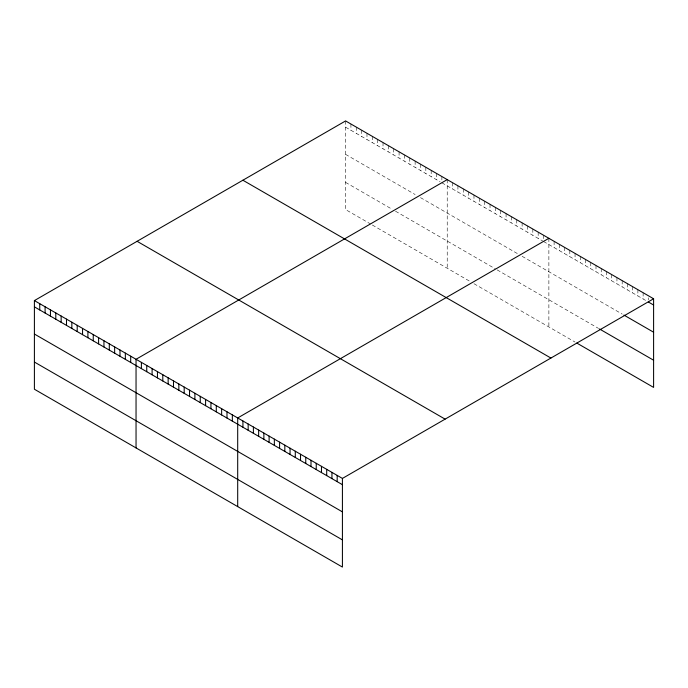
<?xml version="1.0" encoding="UTF-8"?>
<svg xmlns="http://www.w3.org/2000/svg" width="688" height="688" viewBox="0 0 688 688"><rect width="100%" height="100%" fill="white"/><g stroke="black" fill="none" stroke-linecap="round" stroke-linejoin="round"><path stroke-width="0.52" stroke-dasharray="3.44 2.58" d="M345.582 120.933L345.582 209.573L370.548 223.987M345.582 127.185L440.096 181.752M441.877 182.784L542.634 240.955M543.52 241.471L646.617 300.991M345.582 154.37L415.131 194.523M420.48 197.619L518.554 254.242M522.123 256.297L622.184 314.072M345.582 182.389L391.945 209.152M395.514 211.216L495.377 268.87M497.157 269.894L598.62 328.477M372.328 225.019L470.411 281.641M473.98 283.705L575.056 342.056M648.363 297.827L648.363 299.916M643.125 292.718L643.125 298.97M637.888 289.7L637.888 295.952M632.659 286.672L632.659 292.925M627.422 283.654L627.422 289.906M622.184 280.627L622.184 286.879M616.947 277.608L616.947 283.86M611.709 274.581L611.709 280.833M606.472 271.562L606.472 277.814M601.235 268.535L601.235 274.787M595.997 265.516L595.997 271.76M590.768 262.489L590.768 268.741M585.531 259.471L585.531 265.714M580.294 256.443L580.294 262.696M575.056 253.416L575.056 259.668M569.819 250.398L569.819 256.65M564.581 247.37L564.581 253.623M559.344 244.352L559.344 250.604M554.107 241.325L554.107 247.577M548.878 238.306L548.878 326.946M543.52 235.219L543.52 239.381M538.171 232.131L538.171 238.375M532.822 229.035L532.822 235.287M527.472 225.948L527.472 232.2M522.123 222.86L522.123 229.113M516.774 219.773L516.774 226.025M511.425 216.686L511.425 222.938M506.076 213.598L506.076 219.85M500.726 210.511L500.726 216.754M495.377 207.415L495.377 213.667M490.028 204.327L490.028 210.58M484.679 201.24L484.679 207.492M479.33 198.153L479.33 204.405M473.98 195.065L473.98 201.317M468.623 191.978L468.623 198.221M463.273 188.882L463.273 195.134M457.924 185.794L457.924 192.047M452.575 182.707L452.575 188.959M447.226 179.62L447.226 268.26M441.877 176.532L441.877 181.744M436.527 173.445L436.527 179.697M431.178 170.357L431.178 176.601M425.829 167.261L425.829 173.514M420.48 164.174L420.48 170.426M415.131 161.087L415.131 167.339M409.781 157.999L409.781 164.251M404.432 154.912L404.432 161.164M399.083 151.824L399.083 158.077M393.734 148.737L393.734 154.981M388.376 145.641L388.376 151.893M383.027 142.554L383.027 148.806M377.678 139.466L377.678 145.718M372.328 136.379L372.328 142.631M366.979 133.291L366.979 139.544M361.63 130.204L361.63 136.456M356.281 127.108L356.281 133.36M350.932 124.021L350.932 130.273"/><path stroke-width="1.03" d="M34.4 300.596L342.418 478.427L342.418 567.067L34.4 389.236L34.4 300.596L345.582 120.933L653.6 298.764L653.6 387.404L576.802 343.063M447.226 179.62L136.043 359.282L136.043 447.914M548.878 238.306L237.695 417.96L237.695 506.6M342.418 478.427L653.6 298.764M648.363 301.998L653.6 305.016M623.93 315.078L653.6 332.209M599.489 328.976L653.6 360.22M242.89 180.222L550.907 358.052M137.093 241.307L445.11 419.138M34.4 306.848L342.418 484.679M34.4 334.033L342.418 511.863M34.4 362.043L342.418 539.874M337.18 475.399L337.18 481.652M331.943 472.381L331.943 478.633M326.705 469.354L326.705 475.606M321.477 466.335L321.477 472.587M316.239 463.308L316.239 469.56M311.002 460.289L311.002 466.541M305.764 457.262L305.764 463.514M300.527 454.243L300.527 460.496M295.29 451.216L295.29 457.468M290.052 448.198L290.052 454.45M284.823 445.17L284.823 451.423M279.586 442.152L279.586 448.404M274.349 439.125L274.349 445.377M269.111 436.106L269.111 442.35M263.874 433.079L263.874 439.331M258.636 430.06L258.636 436.304M253.399 427.033L253.399 433.285M248.162 424.006L248.162 430.258M242.933 420.987L242.933 427.239M232.346 414.873L232.346 421.125M226.988 411.785L226.988 418.037M221.639 408.698L221.639 414.95M216.29 405.61L216.29 411.863M210.941 402.523L210.941 408.775M205.592 399.436L205.592 405.679M200.242 396.34L200.242 402.592M194.893 393.252L194.893 399.504M189.544 390.165L189.544 396.417M184.195 387.077L184.195 393.33M178.846 383.99L178.846 390.242M173.496 380.903L173.496 387.155M168.147 377.807L168.147 384.059M162.798 374.719L162.798 380.971M157.449 371.632L157.449 377.884M152.1 368.544L152.1 374.797M146.742 365.457L146.742 371.709M141.393 362.37L141.393 368.622M130.694 356.186L130.694 362.438M125.345 353.099L125.345 359.351M119.996 350.011L119.996 356.264M114.647 346.924L114.647 353.176M109.297 343.837L109.297 350.089M103.948 340.749L103.948 347.001M98.599 337.662L98.599 343.905M93.25 334.566L93.25 340.818M87.901 331.478L87.901 337.731M82.551 328.391L82.551 334.643M77.202 325.304L77.202 331.556M71.844 322.216L71.844 328.468M66.495 319.129L66.495 325.381M61.146 316.041L61.146 322.285M55.797 312.945L55.797 319.198M50.448 309.858L50.448 316.11M45.098 306.771L45.098 313.023M39.749 303.683L39.749 309.935"/></g></svg>
